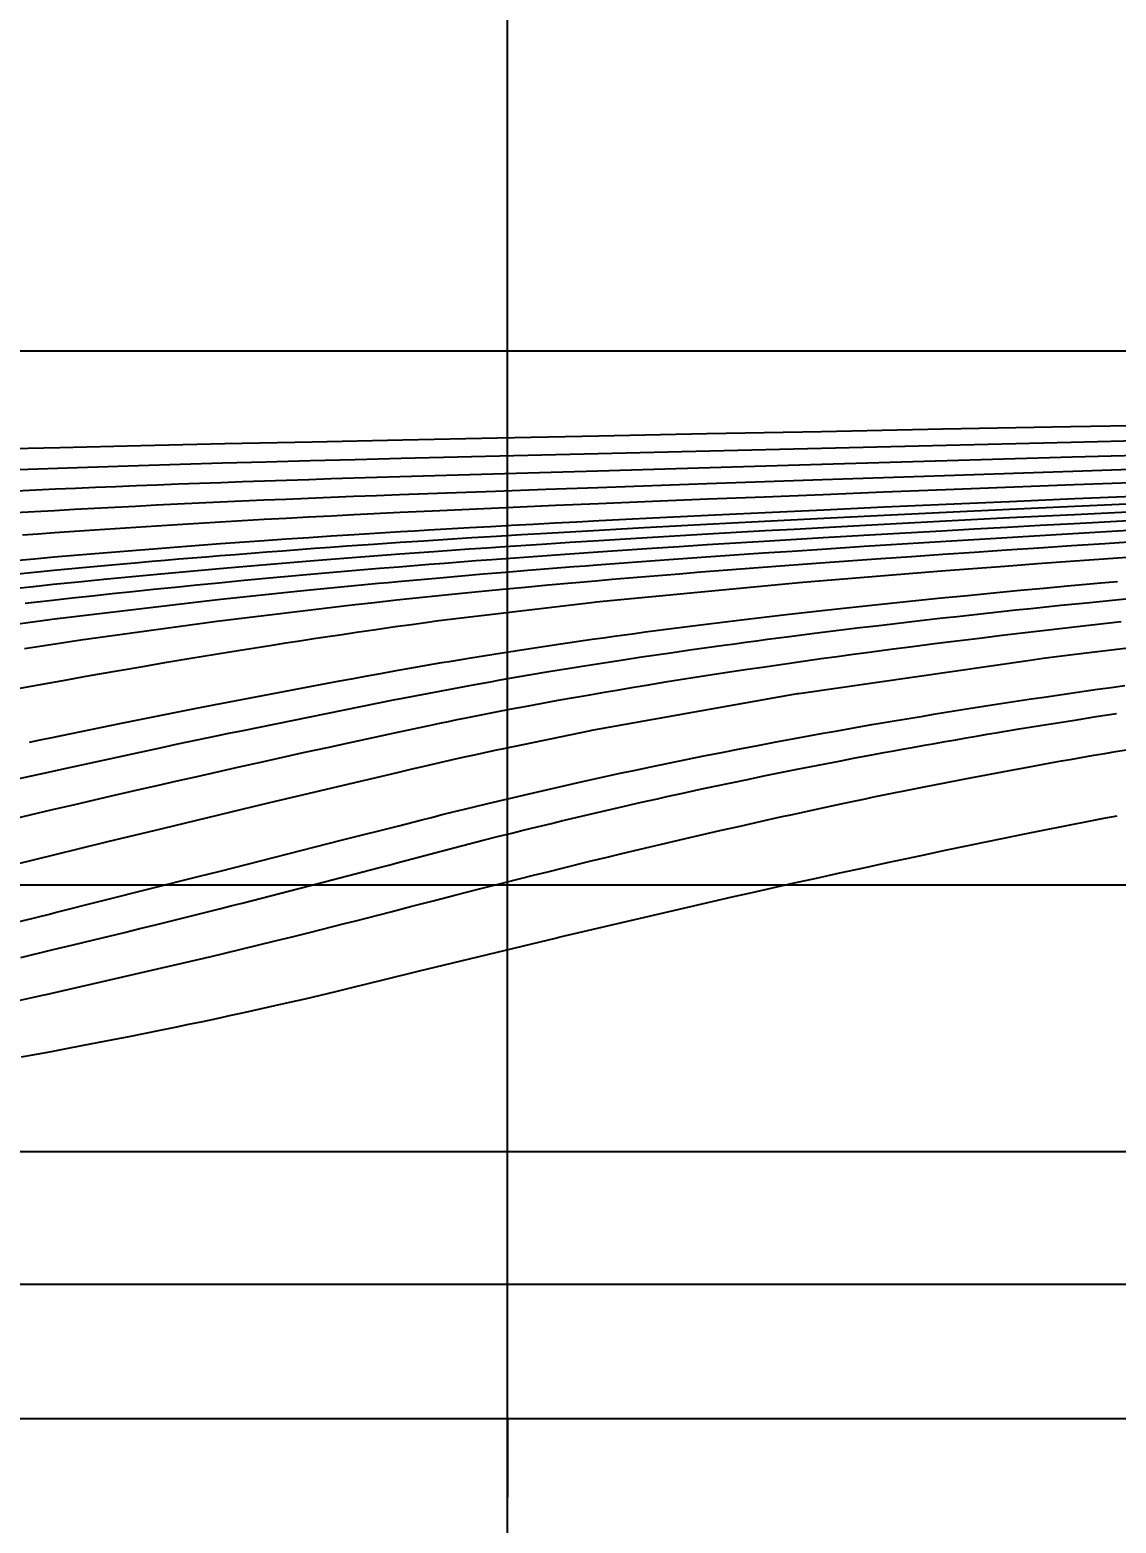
# Model space of a CAD drawing. Header units: millimetres. Extents: x -190954 to 154095, y 101 to 64253.
# Drawn here: x 50.67 to 62.55, y 124.01 to 140.33 of the extents above; entities that cross this region are included whole.
import ezdxf

# ---------------------------------------------------------------- set-up
doc = ezdxf.new("R2010")
doc.units = ezdxf.units.MM
for name, color, linetype in [('GRID', 179, 'Continuous'), ('WL025', 179, 'Continuous'), ('WL05', 179, 'Continuous'), ('WL075', 179, 'Continuous'), ('WL1', 179, 'Continuous'), ('WL10', 179, 'Continuous'), ('WL12', 179, 'Continuous'), ('WL14', 179, 'Continuous'), ('WL15', 179, 'Continuous'), ('WL16', 179, 'Continuous'), ('WL18', 179, 'Continuous'), ('WL2', 179, 'Continuous'), ('WL20', 179, 'Continuous'), ('WL25', 179, 'Continuous'), ('WL3', 179, 'Continuous'), ('WL4', 179, 'Continuous'), ('WL5', 179, 'Continuous'), ('WL6', 179, 'Continuous'), ('WL7', 179, 'Continuous'), ('WL8', 179, 'Continuous'), ('WL9', 179, 'Continuous')]:
    doc.layers.add(name, color=color, linetype=linetype)
doc.styles.add('SLDTEXTSTYLE0', font='TXT', dxfattribs={"width": 0.75})
doc.dimstyles.new('SLDDIMSTYLE0', dxfattribs={"dimtxt": 3.175, "dimasz": 3.302, "dimexe": 0, "dimexo": 0.0625, "dimgap": 0.79375, "dimtad": 0, "dimtih": 1, "dimtoh": 1, "dimlfac": 1500, "dimrnd": 1e-09, "dimzin": 4, "dimdsep": 46, "dimtxsty": 'SLDTEXTSTYLE0', "dimsah": 1, "dimcen": 0.09, "dimadec": 0, "dimazin": 1, "dimtfac": 1, "dimtofl": 0, "dimtmove": 0, "dimatfit": 3, "dimfxl": 0, "dimfrac": 2, "dimtolj": 1, "dimtzin": 12, "dimarcsym": 0})

# ---------------------------------------------------------------- blocks, each defined once
blk = doc.blocks.new('_D')
at = {"layer": 'WL20'}
for p, q in [((25.597, 126.417), (25.597, 168.839)), ((227.596, 126.417), (227.596, 168.839)), ((25.597, 165.664), (126.8, 165.664)), ((227.596, 165.664), (146.741, 165.664))]:
    blk.add_line(p, q, dxfattribs=at)
for points in [[(25.597, 165.664), (28.899, 165.156), (28.899, 166.172)], [(227.596, 165.664), (224.294, 166.172), (224.294, 165.156)]]:
    blk.add_solid(points, dxfattribs=at)
at = {"layer": 'WL20', "insert": (126.8, 167.237), "char_height": 3.175, "attachment_point": 1, "style": 'SLDTEXTSTYLE0'}
blk.add_mtext('302998.00', dxfattribs=at)

msp = doc.modelspace()

# ---------------------------------------------------------------- linework, layer by layer
at = {"layer": 'GRID', "color": 135}
for p, q in [((55.8972693, 125.1466667), (55.8972693, 154.8319333)), ((55.8972693, 111.8133333), (55.8972693, 138.48)), ((251.23, 136.8133333), (21.19727, 136.8133333)), ((251.23, 130.98), (21.19727, 130.98)), ((251.23, 128.0633333), (21.19727, 128.0633333)), ((251.23, 126.6133333), (21.19727, 126.6133333)), ((251.23, 125.1466667), (21.19727, 125.1466667))]:
    msp.add_line(p, q, dxfattribs=at)
at = {"layer": 'GRID', "color": 255}
msp.add_line((55.8972693, 125.1466667), (55.8972693, 124.290536), dxfattribs=at)
at = {"layer": 'WL025', "color": 11}
for p, q in [((62.416478, 131.7093507), (62.561234, 131.73734)), ((61.5360207, 131.5348967), (61.751364, 131.578224)), ((61.751364, 131.578224), (62.011132, 131.629924)), ((62.011132, 131.629924), (62.272096, 131.6812353)), ((62.272096, 131.6812353), (62.416478, 131.7093507)), ((60.6827453, 131.3592053), (60.89485, 131.403466)), ((60.89485, 131.403466), (61.1077653, 131.4475073)), ((61.1077653, 131.4475073), (61.3214893, 131.491322)), ((61.3214893, 131.491322), (61.5360207, 131.5348967)), ((59.790644, 131.1690127), (60.0513813, 131.2252587)), ((60.0513813, 131.2252587), (60.261, 131.2700893)), ((60.261, 131.2700893), (60.4714593, 131.3147427)), ((60.4714593, 131.3147427), (60.6827453, 131.3592053)), ((59.2733453, 131.055886), (59.5312833, 131.1125447)), ((59.5312833, 131.1125447), (59.790644, 131.1690127)), ((58.3511027, 130.849446), (58.571768, 130.89937)), ((58.571768, 130.89937), (58.7937127, 130.9492547)), ((58.7937127, 130.9492547), (59.0168867, 130.9990773)), ((59.0168867, 130.9990773), (59.2733453, 131.055886)), ((56.4569987, 130.4087893), (58.1317747, 130.79951)), ((58.1317747, 130.79951), (58.3511027, 130.849446)), ((56.4338773, 130.4032887), (56.4569987, 130.4087893)), ((54.9202, 130.0378), (56.4338773, 130.4032887)), ((54.191716, 129.8588713), (54.54983, 129.9468793)), ((54.54983, 129.9468793), (54.9202, 130.0378)), ((53.681706, 129.7374127), (53.8496427, 129.7768367)), ((53.8496427, 129.7768367), (54.0196387, 129.8173127)), ((54.0196387, 129.8173127), (54.191716, 129.8588713)), ((52.874026, 129.555576), (53.031562, 129.59004)), ((53.031562, 129.59004), (53.1910207, 129.6254193)), ((53.1910207, 129.6254193), (53.3524267, 129.6617347)), ((53.3524267, 129.6617347), (53.5158087, 129.6990147)), ((53.5158087, 129.6990147), (53.681706, 129.7374127)), ((52.0982293, 129.3925367), (52.2623467, 129.4261273)), ((52.2623467, 129.4261273), (52.412562, 129.4572833)), ((52.412562, 129.4572833), (52.5645567, 129.489222)), ((52.5645567, 129.489222), (52.718364, 129.5219727)), ((52.718364, 129.5219727), (52.874026, 129.555576)), ((51.411998, 129.2568173), (51.584364, 129.2902313)), ((51.584364, 129.2902313), (51.75907, 129.324546)), ((51.75907, 129.324546), (51.936188, 129.359818)), ((51.936188, 129.359818), (52.0982293, 129.3925367)), ((50.5828567, 129.10133), (50.7445507, 129.1310593)), ((50.7445507, 129.1310593), (50.9082473, 129.161422)), ((50.9082473, 129.161422), (51.074008, 129.1924673)), ((51.074008, 129.1924673), (51.2419073, 129.2242567)), ((51.2419073, 129.2242567), (51.411998, 129.2568173))]:
    msp.add_line(p, q, dxfattribs=at)
at = {"layer": 'WL05', "color": 11}
for p, q in [((62.0696133, 132.3563287), (62.1877847, 132.37703)), ((62.1877847, 132.37703), (62.3064513, 132.397634)), ((62.3064513, 132.397634), (62.4256233, 132.41814)), ((62.4256233, 132.41814), (62.5453067, 132.438552)), ((62.5453067, 132.438552), (62.6655147, 132.4588627)), ((61.0745353, 132.1744967), (61.2492487, 132.2074153)), ((61.2492487, 132.2074153), (61.4249673, 132.2400907)), ((61.4249673, 132.2400907), (61.6017187, 132.2725273)), ((61.6017187, 132.2725273), (61.8347247, 132.314628)), ((61.8347247, 132.314628), (61.9519293, 132.335528)), ((61.9519293, 132.335528), (62.0696133, 132.3563287)), ((60.342348, 132.0317733), (60.453272, 132.0538987)), ((60.453272, 132.0538987), (60.5645733, 132.075916)), ((60.5645733, 132.075916), (60.6762573, 132.0978273)), ((60.6762573, 132.0978273), (60.9008007, 132.1413327)), ((60.9008007, 132.1413327), (61.0745353, 132.1744967)), ((59.3599947, 131.8277587), (59.5759273, 131.873864)), ((59.5759273, 131.873864), (59.684378, 131.8967507)), ((59.684378, 131.8967507), (59.793166, 131.9195273)), ((59.793166, 131.9195273), (59.902296, 131.942194)), ((59.902296, 131.942194), (60.0117727, 131.9647547)), ((60.0117727, 131.9647547), (60.1216047, 131.9872007)), ((60.1216047, 131.9872007), (60.231794, 132.0095413)), ((60.231794, 132.0095413), (60.342348, 132.0317733)), ((58.6592153, 131.6740567), (58.880678, 131.7232707)), ((58.880678, 131.7232707), (59.0126573, 131.75232)), ((59.0126573, 131.75232), (59.1448887, 131.7812147)), ((59.1448887, 131.7812147), (59.3599947, 131.8277587)), ((57.9994107, 131.5240987), (58.2185507, 131.5744453)), ((58.2185507, 131.5744453), (58.4384973, 131.62444)), ((58.4384973, 131.62444), (58.6592153, 131.6740567)), ((57.3472687, 131.3712233), (57.5637187, 131.4224573)), ((57.5637187, 131.4224573), (57.7811173, 131.4734253)), ((57.7811173, 131.4734253), (57.9994107, 131.5240987)), ((56.4940187, 131.1647107), (56.8120047, 131.242502)), ((56.8120047, 131.242502), (56.9716007, 131.281178)), ((56.9716007, 131.281178), (57.1318267, 131.3197553)), ((57.1318267, 131.3197553), (57.3472687, 131.3712233)), ((56.0226627, 131.047654), (56.17898, 131.086702)), ((56.17898, 131.086702), (56.336112, 131.125726)), ((56.336112, 131.125726), (56.4940187, 131.1647107)), ((55.3204427, 130.8695087), (55.559026, 130.930532)), ((55.559026, 130.930532), (55.8672013, 131.0085987)), ((55.8672013, 131.0085987), (56.0226627, 131.047654)), ((54.6209073, 130.688004), (54.851348, 130.7480407)), ((54.851348, 130.7480407), (55.0844833, 130.808656)), ((55.0844833, 130.808656), (55.3204427, 130.8695087)), ((54.1130027, 130.5576653), (54.238922, 130.5897187)), ((54.238922, 130.5897187), (54.3655513, 130.6221253)), ((54.3655513, 130.6221253), (54.4928827, 130.6548867)), ((54.4928827, 130.6548867), (54.6209073, 130.688004)), ((53.356278, 130.3686613), (53.5428573, 130.414686)), ((53.5428573, 130.414686), (53.7311827, 130.4615253)), ((53.7311827, 130.4615253), (54.1130027, 130.5576653)), ((52.627578, 130.1924193), (53.356278, 130.3686613)), ((50.85236, 129.78457), (52.5759073, 130.180132)), ((52.5759073, 130.180132), (52.601726, 130.1862727)), ((52.601726, 130.1862727), (52.627578, 130.1924193)), ((49.2183987, 129.4285787), (50.83079, 129.779776)), ((50.83079, 129.779776), (50.85236, 129.78457))]:
    msp.add_line(p, q, dxfattribs=at)
at = {"layer": 'WL075', "color": 11}
for p, q in [((62.3341353, 132.8200227), (62.5564993, 132.8540793)), ((61.4899773, 132.6853173), (61.698362, 132.7193887)), ((61.698362, 132.7193887), (61.908486, 132.753194)), ((61.908486, 132.753194), (62.1203947, 132.7867373)), ((62.1203947, 132.7867373), (62.3341353, 132.8200227)), ((60.4563067, 132.507908), (60.5691833, 132.527984)), ((60.5691833, 132.527984), (60.682536, 132.5479647)), ((60.682536, 132.5479647), (60.7963713, 132.5678547)), ((60.7963713, 132.5678547), (60.910698, 132.5876547)), ((60.910698, 132.5876547), (61.0255233, 132.6073647)), ((61.0255233, 132.6073647), (61.1408567, 132.6269847)), ((61.1408567, 132.6269847), (61.256704, 132.646516)), ((61.256704, 132.646516), (61.4899773, 132.6853173)), ((59.5232913, 132.3350653), (59.678852, 132.3647573)), ((59.678852, 132.3647573), (59.8987913, 132.4061333)), ((59.8987913, 132.4061333), (60.0094033, 132.4266773)), ((60.0094033, 132.4266773), (60.120454, 132.4471267)), ((60.120454, 132.4471267), (60.2319493, 132.4674807)), ((60.2319493, 132.4674807), (60.343898, 132.4877413)), ((60.343898, 132.4877413), (60.4563067, 132.507908)), ((58.69962, 132.1718147), (58.8800213, 132.2084507)), ((58.8800213, 132.2084507), (59.061486, 132.2448013)), ((59.061486, 132.2448013), (59.2146273, 132.275088)), ((59.2146273, 132.275088), (59.3685567, 132.305176)), ((59.3685567, 132.305176), (59.5232913, 132.3350653)), ((57.9881093, 132.0223907), (58.164522, 132.0601793)), ((58.164522, 132.0601793), (58.341896, 132.0976807)), ((58.341896, 132.0976807), (58.5202533, 132.1348913)), ((58.5202533, 132.1348913), (58.69962, 132.1718147)), ((57.223814, 131.8529313), (57.3269067, 131.876338)), ((57.3269067, 131.876338), (57.430314, 131.8996433)), ((57.430314, 131.8996433), (57.534038, 131.9228467)), ((57.534038, 131.9228467), (57.638082, 131.9459473)), ((57.638082, 131.9459473), (57.8126353, 131.9843127)), ((57.8126353, 131.9843127), (57.9881093, 132.0223907)), ((56.59475, 131.7063427), (56.704466, 131.7323773)), ((56.704466, 131.7323773), (56.81454, 131.7583)), ((56.81454, 131.7583), (57.0185613, 131.8058147)), ((57.0185613, 131.8058147), (57.223814, 131.8529313)), ((55.78722, 131.508542), (55.9439847, 131.5477993)), ((55.9439847, 131.5477993), (56.051542, 131.5744927)), ((56.051542, 131.5744927), (56.1594633, 131.6010807)), ((56.1594633, 131.6010807), (56.2677467, 131.6275613)), ((56.2677467, 131.6275613), (56.3763893, 131.6539333)), ((56.3763893, 131.6539333), (56.4853907, 131.680194)), ((56.4853907, 131.680194), (56.59475, 131.7063427)), ((54.7131347, 131.228532), (55.3217933, 131.38951)), ((55.3217933, 131.38951), (55.4761067, 131.4293893)), ((55.4761067, 131.4293893), (55.6312553, 131.4690693)), ((55.6312553, 131.4690693), (55.78722, 131.508542)), ((54.597278, 131.1977607), (54.7131347, 131.228532)), ((53.728524, 130.970188), (54.4817747, 131.167182)), ((54.4817747, 131.167182), (54.597278, 131.1977607)), ((52.9941173, 130.782182), (53.728524, 130.970188)), ((52.74565, 130.7194773), (52.8695667, 130.7506933)), ((52.8695667, 130.7506933), (52.9941173, 130.782182)), ((52.0474647, 130.5456507), (52.74565, 130.7194773)), ((51.371536, 130.3805387), (51.7066673, 130.4620273)), ((51.7066673, 130.4620273), (51.8763627, 130.503568)), ((51.8763627, 130.503568), (52.0474647, 130.5456507)), ((50.5740007, 130.1893427), (50.9269067, 130.273498)), ((50.9269067, 130.273498), (51.147902, 130.3265533)), ((51.147902, 130.3265533), (51.371536, 130.3805387))]:
    msp.add_line(p, q, dxfattribs=at)
at = {"layer": 'WL1', "color": 11}
for p, q in [((61.6209173, 133.0130767), (61.7645993, 133.034532)), ((61.7645993, 133.034532), (61.9091693, 133.05588)), ((61.9091693, 133.05588), (62.0546407, 133.0771213)), ((62.0546407, 133.0771213), (62.201026, 133.0982587)), ((62.201026, 133.0982587), (62.348338, 133.1192933)), ((62.348338, 133.1192933), (62.4965893, 133.1402267)), ((62.4965893, 133.1402267), (62.6457933, 133.16106)), ((60.5522047, 132.8456313), (60.780336, 132.8825807)), ((60.780336, 132.8825807), (61.0106573, 132.9192067)), ((61.0106573, 132.9192067), (61.2432287, 132.9555147)), ((61.2432287, 132.9555147), (61.4781107, 132.9915133)), ((61.4781107, 132.9915133), (61.6209173, 133.0130767)), ((59.502684, 132.6665693), (59.660376, 132.6944593)), ((59.660376, 132.6944593), (59.8803487, 132.7327707)), ((59.8803487, 132.7327707), (59.9910627, 132.7517947)), ((59.9910627, 132.7517947), (60.1022713, 132.770732)), ((60.1022713, 132.770732), (60.213982, 132.7895833)), ((60.213982, 132.7895833), (60.3262027, 132.80835)), ((60.3262027, 132.80835), (60.4389413, 132.827032)), ((60.4389413, 132.827032), (60.5522047, 132.8456313)), ((58.633952, 132.5063147), (58.8338813, 132.544208)), ((58.8338813, 132.544208), (59.0353027, 132.5817647)), ((59.0353027, 132.5817647), (59.1901693, 132.610224)), ((59.1901693, 132.610224), (59.345956, 132.6384913)), ((59.345956, 132.6384913), (59.502684, 132.6665693)), ((57.848226, 132.351304), (58.0426487, 132.3905793)), ((58.0426487, 132.3905793), (58.2383807, 132.4295047)), ((58.2383807, 132.4295047), (58.4354673, 132.4680813)), ((58.4354673, 132.4680813), (58.633952, 132.5063147)), ((56.962828, 132.1645787), (57.1287227, 132.20056)), ((57.1287227, 132.20056), (57.295488, 132.2362647)), ((57.295488, 132.2362647), (57.4631467, 132.271692)), ((57.4631467, 132.271692), (57.6550727, 132.3116753)), ((57.6550727, 132.3116753), (57.848226, 132.351304)), ((56.3691193, 132.03198), (56.511396, 132.064304)), ((56.511396, 132.064304), (56.6542793, 132.096418)), ((56.6542793, 132.096418), (56.79778, 132.12832)), ((56.79778, 132.12832), (56.962828, 132.1645787)), ((55.6664973, 131.8672227), (55.80588, 131.9005873)), ((55.80588, 131.9005873), (55.9458273, 131.9337473)), ((55.9458273, 131.9337473), (56.086344, 131.9667)), ((56.086344, 131.9667), (56.2274387, 131.9994447)), ((56.2274387, 131.9994447), (56.3691193, 132.03198)), ((54.9437387, 131.6887553), (55.0631347, 131.7188713)), ((55.0631347, 131.7188713), (55.1829573, 131.748842)), ((55.1829573, 131.748842), (55.3032047, 131.778664)), ((55.3032047, 131.778664), (55.4238773, 131.8083367)), ((55.4238773, 131.8083367), (55.544974, 131.8378567)), ((55.544974, 131.8378567), (55.6664973, 131.8672227)), ((54.0910107, 131.4719687), (54.7063247, 131.6284213)), ((54.7063247, 131.6284213), (54.9437387, 131.6887553)), ((52.754218, 131.1326127), (54.0910107, 131.4719687)), ((50.9496087, 130.677892), (52.5136247, 131.0716953)), ((52.5136247, 131.0716953), (52.754218, 131.1326127)), ((49.2892253, 130.2693553), (50.8869927, 130.662282)), ((50.8869927, 130.662282), (50.9496087, 130.677892))]:
    msp.add_line(p, q, dxfattribs=at)
at = {"layer": 'WL10', "color": 11}
for p, q in [((60.0143407, 135.111486), (60.6911707, 135.1418853)), ((60.6911707, 135.1418853), (61.3858487, 135.1726167)), ((61.3858487, 135.1726167), (62.0983773, 135.2037307)), ((62.0983773, 135.2037307), (62.8287593, 135.2352733)), ((56.8977553, 134.9624867), (57.1893587, 134.9772947)), ((57.1893587, 134.9772947), (57.485416, 134.9921)), ((57.485416, 134.9921), (57.7859293, 135.0069107)), ((57.7859293, 135.0069107), (58.0908987, 135.021738)), ((58.0908987, 135.021738), (58.4003253, 135.0365873)), ((58.4003253, 135.0365873), (58.71421, 135.0514707)), ((58.71421, 135.0514707), (59.3553553, 135.0813667)), ((59.3553553, 135.0813667), (60.0143407, 135.111486)), ((54.2186153, 134.8112547), (54.7246027, 134.8425647)), ((54.7246027, 134.8425647), (54.8788593, 134.8517953)), ((54.8788593, 134.8517953), (55.034202, 134.86095)), ((55.034202, 134.86095), (55.4808313, 134.8865847)), ((55.4808313, 134.8865847), (55.7089593, 134.8993207)), ((55.7089593, 134.8993207), (55.9402967, 134.912014)), ((55.9402967, 134.912014), (56.174844, 134.9246687)), ((56.174844, 134.9246687), (56.4126027, 134.9372953)), ((56.4126027, 134.9372953), (56.6535727, 134.9498993)), ((56.6535727, 134.9498993), (56.8977553, 134.9624867)), ((51.7468413, 134.633668), (52.0233227, 134.655714)), ((52.0233227, 134.655714), (52.204472, 134.669844)), ((52.204472, 134.669844), (52.3870693, 134.6838393)), ((52.3870693, 134.6838393), (52.5711127, 134.6976973)), ((52.5711127, 134.6976973), (52.7566027, 134.7114167)), ((52.7566027, 134.7114167), (53.234608, 134.74565)), ((53.234608, 134.74565), (53.477112, 134.7624153)), ((53.477112, 134.7624153), (53.721948, 134.77894)), ((53.721948, 134.77894), (53.969116, 134.7952213)), ((53.969116, 134.7952213), (54.2186153, 134.8112547)), ((50.5068347, 134.5272647), (50.7212767, 134.5465827)), ((50.7212767, 134.5465827), (50.9380627, 134.565712)), ((50.9380627, 134.565712), (51.20421, 134.5886587)), ((51.20421, 134.5886587), (51.4738033, 134.6113133)), ((51.4738033, 134.6113133), (51.7468413, 134.633668))]:
    msp.add_line(p, q, dxfattribs=at)
at = {"layer": 'WL12', "color": 11}
for p, q in [((60.0069713, 135.2755247), (60.6835367, 135.301816)), ((60.6835367, 135.301816), (62.0903507, 135.3558607)), ((62.0903507, 135.3558607), (63.5687547, 135.4120407)), ((56.4196633, 135.1299767), (56.8924313, 135.150036)), ((56.8924313, 135.150036), (57.479582, 135.174472)), ((57.479582, 135.174472), (58.0846067, 135.1991947)), ((58.0846067, 135.1991947), (58.70751, 135.22425)), ((58.70751, 135.22425), (59.3482967, 135.2496813)), ((59.3482967, 135.2496813), (60.0069713, 135.2755247)), ((52.9942107, 134.96354), (53.234032, 134.9771247)), ((53.234032, 134.9771247), (53.4761827, 134.9904907)), ((53.4761827, 134.9904907), (53.7206613, 135.003634)), ((53.7206613, 135.003634), (53.967468, 135.0165533)), ((53.967468, 135.0165533), (54.2166033, 135.0292453)), ((54.2166033, 135.0292453), (54.721858, 135.0539387)), ((54.721858, 135.0539387), (54.8975827, 135.0622067)), ((54.8975827, 135.0622067), (55.0748527, 135.0704127)), ((55.0748527, 135.0704127), (55.9591473, 135.1100453)), ((55.9591473, 135.1100453), (56.4196633, 135.1299767)), ((50.591638, 134.8065993), (50.7653713, 134.8193207)), ((50.7653713, 134.8193207), (50.940628, 134.831922)), ((50.940628, 134.831922), (51.3806707, 134.8625647)), ((51.3806707, 134.8625647), (51.604188, 134.8775973)), ((51.604188, 134.8775973), (51.8300347, 134.8924333)), ((51.8300347, 134.8924333), (52.0582113, 134.9070687)), ((52.0582113, 134.9070687), (52.2887173, 134.9215007)), ((52.2887173, 134.9215007), (52.5215527, 134.9357253)), ((52.5215527, 134.9357253), (52.7567173, 134.9497393)), ((52.7567173, 134.9497393), (52.9942107, 134.96354))]:
    msp.add_line(p, q, dxfattribs=at)
at = {"layer": 'WL14', "color": 11}
for p, q in [((60.6727007, 135.4554033), (62.0788053, 135.5027227)), ((62.0788053, 135.5027227), (63.6504887, 135.55542)), ((55.764776, 135.2862953), (56.315622, 135.305834)), ((56.315622, 135.305834), (56.8843553, 135.325794)), ((56.8843553, 135.325794), (58.0755087, 135.367054)), ((58.0755087, 135.367054), (59.338278, 135.4102167)), ((59.338278, 135.4102167), (60.6727007, 135.4554033)), ((52.05632, 135.133464), (52.286446, 135.144744)), ((52.286446, 135.144744), (52.5189093, 135.155862)), ((52.5189093, 135.155862), (52.75371, 135.1668147)), ((52.75371, 135.1668147), (52.990846, 135.1776013)), ((52.990846, 135.1776013), (53.230318, 135.18822)), ((53.230318, 135.18822), (53.4721247, 135.198668)), ((53.4721247, 135.198668), (53.7162653, 135.2089453)), ((53.7162653, 135.2089453), (53.9627393, 135.21905)), ((53.9627393, 135.21905), (54.2115453, 135.22898)), ((54.2115453, 135.22898), (54.4626833, 135.2387347)), ((54.4626833, 135.2387347), (54.716152, 135.2483127)), ((54.716152, 135.2483127), (55.23181, 135.2671533)), ((55.23181, 135.2671533), (55.764776, 135.2862953)), ((50.5109367, 135.050144), (50.724684, 135.0624967)), ((50.724684, 135.0624967), (50.9407727, 135.074704)), ((50.9407727, 135.074704), (51.1592027, 135.0867627)), ((51.1592027, 135.0867627), (51.3799727, 135.0986707)), ((51.3799727, 135.0986707), (51.6030827, 135.1104253)), ((51.6030827, 135.1104253), (51.828532, 135.122024)), ((51.828532, 135.122024), (52.05632, 135.133464))]:
    msp.add_line(p, q, dxfattribs=at)
at = {"layer": 'WL15', "color": 11}
for p, q in [((62.0453393, 133.4946593), (62.1926913, 133.5131107)), ((62.1926913, 133.5131107), (62.4666447, 133.5468987)), ((62.4666447, 133.5468987), (62.7439293, 133.58044)), ((59.081504, 133.0743287), (61.6090387, 133.4388387)), ((61.6090387, 133.4388387), (61.7535207, 133.4575247)), ((61.7535207, 133.4575247), (61.8989513, 133.4761313)), ((61.8989513, 133.4761313), (62.0453393, 133.4946593)), ((56.8171553, 132.6715613), (59.0667107, 133.0719567)), ((59.0667107, 133.0719567), (59.081504, 133.0743287)), ((55.872204, 132.4771607), (56.788312, 132.665872)), ((56.788312, 132.665872), (56.80273, 132.6687173)), ((56.80273, 132.6687173), (56.8171553, 132.6715613)), ((55.3137747, 132.354284), (55.4246853, 132.3791713)), ((55.4246853, 132.3791713), (55.535972, 132.4039013)), ((55.535972, 132.4039013), (55.647646, 132.4284753)), ((55.647646, 132.4284753), (55.7597193, 132.4528947)), ((55.7597193, 132.4528947), (55.872204, 132.4771607)), ((53.9774113, 132.0420053), (54.6927833, 132.2107447)), ((54.6927833, 132.2107447), (54.837636, 132.244708)), ((54.837636, 132.244708), (54.9831967, 132.278674)), ((54.9831967, 132.278674), (55.2032307, 132.3292393)), ((55.2032307, 132.3292393), (55.3137747, 132.354284)), ((53.2809853, 131.8763467), (53.9774113, 132.0420053)), ((53.0088773, 131.8113033), (53.2809853, 131.8763467)), ((52.125032, 131.5989933), (52.7397713, 131.746822)), ((52.7397713, 131.746822), (53.0088773, 131.8113033)), ((51.526536, 131.454446), (52.125032, 131.5989933)), ((51.2285207, 131.382264), (51.526536, 131.454446)), ((50.3229607, 131.1621593), (50.9346973, 131.310972)), ((50.9346973, 131.310972), (51.2285207, 131.382264))]:
    msp.add_line(p, q, dxfattribs=at)
at = {"layer": 'WL16', "color": 11}
for p, q in [((59.3319333, 135.5792013), (62.068876, 135.6582627)), ((62.068876, 135.6582627), (65.093442, 135.7456613)), ((54.719688, 135.4450027), (56.8824667, 135.508222)), ((56.8824667, 135.508222), (59.3319333, 135.5792013)), ((50.7368747, 135.29892), (50.9526473, 135.308402)), ((50.9526473, 135.308402), (51.170736, 135.31778)), ((51.170736, 135.31778), (51.3911413, 135.3270533)), ((51.3911413, 135.3270533), (51.613862, 135.3362193)), ((51.613862, 135.3362193), (51.838898, 135.3452773)), ((51.838898, 135.3452773), (52.0662487, 135.3542247)), ((52.0662487, 135.3542247), (52.2959133, 135.3630607)), ((52.2959133, 135.3630607), (52.527892, 135.3717833)), ((52.527892, 135.3717833), (52.7621833, 135.380392)), ((52.7621833, 135.380392), (52.9987873, 135.388884)), ((52.9987873, 135.388884), (53.2377027, 135.39726)), ((53.2377027, 135.39726), (53.4789287, 135.405518)), ((53.4789287, 135.405518), (53.7224647, 135.413656)), ((53.7224647, 135.413656), (53.96831, 135.4216747)), ((53.96831, 135.4216747), (54.2164627, 135.4295727)), ((54.2164627, 135.4295727), (54.4669227, 135.4373487)), ((54.4669227, 135.4373487), (54.719688, 135.4450027)), ((50.523418, 135.2893373), (50.7368747, 135.29892))]:
    msp.add_line(p, q, dxfattribs=at)
at = {"layer": 'WL18', "color": 11}
for p, q in [((59.3288133, 135.7556147), (62.060378, 135.8213887)), ((62.060378, 135.8213887), (65.0806807, 135.8939773)), ((53.7376587, 135.6191873), (54.2298807, 135.6319773)), ((54.2298807, 135.6319773), (54.731128, 135.6445187)), ((54.731128, 135.6445187), (56.885946, 135.6966667)), ((56.885946, 135.6966667), (59.3288133, 135.7556147)), ((50.5450647, 135.5231127), (50.9740387, 135.5374927)), ((50.9740387, 135.5374927), (51.4120493, 135.5516667)), ((51.4120493, 135.5516667), (51.8590973, 135.5656273)), ((51.8590973, 135.5656273), (52.315184, 135.5793667)), ((52.315184, 135.5793667), (52.7803073, 135.5928767)), ((52.7803073, 135.5928767), (53.2544667, 135.606152)), ((53.2544667, 135.606152), (53.7376587, 135.6191873))]:
    msp.add_line(p, q, dxfattribs=at)
at = {"layer": 'WL2', "color": 11}
for p, q in [((62.2850533, 133.822682), (62.4454493, 133.8405287)), ((62.4454493, 133.8405287), (62.606844, 133.8583)), ((60.809732, 133.649018), (61.055812, 133.6792593)), ((61.055812, 133.6792593), (61.304522, 133.7092807)), ((61.304522, 133.7092807), (61.5558673, 133.7390847)), ((61.5558673, 133.7390847), (61.8098527, 133.7686747)), ((61.8098527, 133.7686747), (61.9672547, 133.7867553)), ((61.9672547, 133.7867553), (62.1256547, 133.8047573)), ((62.1256547, 133.8047573), (62.2850533, 133.822682)), ((59.6746353, 133.5020033), (59.8515073, 133.525774)), ((59.8515073, 133.525774), (60.0871747, 133.556934)), ((60.0871747, 133.556934), (60.3254247, 133.5878587)), ((60.3254247, 133.5878587), (60.5662727, 133.618552)), ((60.5662727, 133.618552), (60.809732, 133.649018)), ((58.4926427, 133.3339527), (58.7103033, 133.3661713)), ((58.7103033, 133.3661713), (58.930334, 133.3981353)), ((58.930334, 133.3981353), (59.1527653, 133.4298487)), ((59.1527653, 133.4298487), (59.3252747, 133.4540427)), ((59.3252747, 133.4540427), (59.4992273, 133.4780933)), ((59.4992273, 133.4780933), (59.6746353, 133.5020033)), ((57.438634, 133.168828), (57.6449973, 133.2024113)), ((57.6449973, 133.2024113), (57.8535367, 133.2357087)), ((57.8535367, 133.2357087), (58.0642967, 133.2687267)), ((58.0642967, 133.2687267), (58.2773193, 133.3014727)), ((58.2773193, 133.3014727), (58.4926427, 133.3339527)), ((56.4494367, 132.9984687), (56.621908, 133.0293453)), ((56.621908, 133.0293453), (56.7958513, 133.059968)), ((56.7958513, 133.059968), (56.9546173, 133.0874753)), ((56.9546173, 133.0874753), (57.114652, 133.1147853)), ((57.114652, 133.1147853), (57.275982, 133.1419013)), ((57.275982, 133.1419013), (57.438634, 133.168828)), ((55.6075753, 132.8397013), (55.7733813, 132.8721013)), ((55.7733813, 132.8721013), (55.9404173, 132.9041687)), ((55.9404173, 132.9041687), (56.108738, 132.9359093)), ((56.108738, 132.9359093), (56.2783947, 132.9673313)), ((56.2783947, 132.9673313), (56.4494367, 132.9984687)), ((54.868338, 132.6881253), (55.0584527, 132.7282353)), ((55.0584527, 132.7282353), (55.1540267, 132.7481027)), ((55.1540267, 132.7481027), (55.24996, 132.7678453)), ((55.24996, 132.7678453), (55.3462627, 132.787464)), ((55.3462627, 132.787464), (55.4429467, 132.8069607)), ((55.4429467, 132.8069607), (55.6075753, 132.8397013)), ((53.926974, 132.4845367), (54.175492, 132.5388193)), ((54.175492, 132.5388193), (54.426344, 132.5932333)), ((54.426344, 132.5932333), (54.67953, 132.647746)), ((54.67953, 132.647746), (54.868338, 132.6881253)), ((53.1989773, 132.3235467), (53.4387347, 132.376876)), ((53.4387347, 132.376876), (53.6807893, 132.4304127)), ((53.6807893, 132.4304127), (53.926974, 132.4845367)), ((52.50409, 132.1674207), (52.726354, 132.2176)), ((52.726354, 132.2176), (52.9615173, 132.270448)), ((52.9615173, 132.270448), (53.1989773, 132.3235467)), ((51.84984, 132.0185027), (52.065834, 132.0678593)), ((52.065834, 132.0678593), (52.2839167, 132.1175027)), ((52.2839167, 132.1175027), (52.50409, 132.1674207)), ((51.149572, 131.8572767), (51.3804507, 131.9106307)), ((51.3804507, 131.9106307), (51.6138733, 131.9643773)), ((51.6138733, 131.9643773), (51.84984, 132.0185027)), ((50.432032, 131.690298), (50.6751227, 131.7470593)), ((50.6751227, 131.7470593), (50.921236, 131.8043287)), ((50.921236, 131.8043287), (51.149572, 131.8572767))]:
    msp.add_line(p, q, dxfattribs=at)
at = {"layer": 'WL20', "color": 11}
for p, q in [((59.328482, 135.9384533), (60.6545433, 135.9642447)), ((60.6545433, 135.9642447), (62.0531287, 135.9911327)), ((62.0531287, 135.9911327), (63.5242387, 136.0191133)), ((51.886404, 135.78388), (52.80565, 135.8045453)), ((52.80565, 135.8045453), (53.7598107, 135.8253527)), ((53.7598107, 135.8253527), (54.7488827, 135.846292)), ((54.7488827, 135.846292), (55.7854567, 135.8676867)), ((55.7854567, 135.8676867), (56.893938, 135.8901713)), ((56.893938, 135.8901713), (58.0749467, 135.9137607)), ((58.0749467, 135.9137607), (59.328482, 135.9384533)), ((50.15264, 135.7430273), (51.0020693, 135.7633693)), ((51.0020693, 135.7633693), (51.886404, 135.78388))]:
    msp.add_line(p, q, dxfattribs=at)
at = {"layer": 'WL25', "color": 11}
for p, q in [((61.4544653, 133.98572), (61.617486, 134.0028993)), ((61.617486, 134.0028993), (61.7815187, 134.019988)), ((61.7815187, 134.019988), (61.9465613, 134.0369873)), ((61.9465613, 134.0369873), (62.2275907, 134.065496)), ((62.2275907, 134.065496), (62.5114807, 134.0937593)), ((62.5114807, 134.0937593), (62.7982193, 134.1217827)), ((59.9280613, 133.8143373), (60.107588, 133.8355633)), ((60.107588, 133.8355633), (60.288526, 133.85665)), ((60.288526, 133.85665), (60.4708733, 133.8775987)), ((60.4708733, 133.8775987), (60.6546293, 133.89841)), ((60.6546293, 133.89841), (60.8125547, 133.916064)), ((60.8125547, 133.916064), (60.9715027, 133.9336207)), ((60.9715027, 133.9336207), (61.131472, 133.9510813)), ((61.131472, 133.9510813), (61.29246, 133.9684473)), ((61.29246, 133.9684473), (61.4544653, 133.98572)), ((58.7376833, 133.6652547), (58.9794573, 133.6967807)), ((58.9794573, 133.6967807), (59.224062, 133.728004)), ((59.224062, 133.728004), (59.3979473, 133.7498047)), ((59.3979473, 133.7498047), (59.5732413, 133.7714593)), ((59.5732413, 133.7714593), (59.7499453, 133.79297)), ((59.7499453, 133.79297), (59.9280613, 133.8143373)), ((57.5212973, 133.49567), (57.7039567, 133.5223873)), ((57.7039567, 133.5223873), (57.88838, 133.5488933)), ((57.88838, 133.5488933), (58.074582, 133.5751907)), ((58.074582, 133.5751907), (58.2625753, 133.6012813)), ((58.2625753, 133.6012813), (58.380302, 133.6173913)), ((58.380302, 133.6173913), (58.4987273, 133.6334233)), ((58.4987273, 133.6334233), (58.617854, 133.6493773)), ((58.617854, 133.6493773), (58.7376833, 133.6652547)), ((56.4614467, 133.3307633), (56.57622, 133.349496)), ((56.57622, 133.349496), (56.6917173, 133.3681)), ((56.6917173, 133.3681), (56.807948, 133.3866293)), ((56.807948, 133.3866293), (57.1612033, 133.44159)), ((57.1612033, 133.44159), (57.3403853, 133.4687387)), ((57.3403853, 133.4687387), (57.5212973, 133.49567)), ((55.5011593, 133.1650013), (55.6048347, 133.1837173)), ((55.6048347, 133.1837173), (55.7090933, 133.2023453)), ((55.7090933, 133.2023453), (55.813944, 133.220854)), ((55.813944, 133.220854), (55.919396, 133.2392787)), ((55.919396, 133.2392787), (56.0254587, 133.257584)), ((56.0254587, 133.257584), (56.13214, 133.2758107)), ((56.13214, 133.2758107), (56.3473907, 133.3119513)), ((56.3473907, 133.3119513), (56.4614467, 133.3307633)), ((54.6913447, 133.0114147), (55.5011593, 133.1650013)), ((52.9858893, 132.6668373), (54.667626, 133.006766)), ((54.667626, 133.006766), (54.6913447, 133.0114147)), ((52.291676, 132.5211673), (52.7135833, 132.610054)), ((52.7135833, 132.610054), (52.8493487, 132.6384233)), ((52.8493487, 132.6384233), (52.9858893, 132.6668373)), ((51.0717353, 132.2581173), (51.877418, 132.4328387)), ((51.877418, 132.4328387), (52.0835913, 132.476928)), ((52.0835913, 132.476928), (52.291676, 132.5211673)), ((50.0618327, 132.0341287), (50.90872, 132.2223207)), ((50.90872, 132.2223207), (50.9900647, 132.2402013)), ((50.9900647, 132.2402013), (51.0717353, 132.2581173))]:
    msp.add_line(p, q, dxfattribs=at)
at = {"layer": 'WL3', "color": 11}
for p, q in [((60.9247207, 134.1457767), (61.2112027, 134.1734087)), ((61.2112027, 134.1734087), (61.5007273, 134.20076)), ((61.5007273, 134.20076), (61.7588173, 134.2246793)), ((61.7588173, 134.2246793), (62.0192593, 134.2483973)), ((62.0192593, 134.2483973), (62.383274, 134.2808787)), ((62.383274, 134.2808787), (62.5669573, 134.296988)), ((59.27049, 133.9734987), (59.5384267, 134.0030307)), ((59.5384267, 134.0030307), (59.8094893, 134.032224)), ((59.8094893, 134.032224), (60.083664, 134.061086)), ((60.083664, 134.061086), (60.3609367, 134.089626)), ((60.3609367, 134.089626), (60.641294, 134.1178527)), ((60.641294, 134.1178527), (60.9247207, 134.1457767)), ((57.9804513, 133.8207733), (58.0982707, 133.83551)), ((58.0982707, 133.83551), (58.2167867, 133.850164)), ((58.2167867, 133.850164), (58.4559047, 133.8792247)), ((58.4559047, 133.8792247), (58.6978033, 133.9079607)), ((58.6978033, 133.9079607), (58.9424773, 133.9363773)), ((58.9424773, 133.9363773), (59.1058787, 133.9550053)), ((59.1058787, 133.9550053), (59.27049, 133.9734987)), ((56.8197513, 133.6657913), (56.940912, 133.6828607)), ((56.940912, 133.6828607), (57.0628927, 133.699824)), ((57.0628927, 133.699824), (57.2881267, 133.730578)), ((57.2881267, 133.730578), (57.40178, 133.7458247)), ((57.40178, 133.7458247), (57.516126, 133.7609853)), ((57.516126, 133.7609853), (57.6311647, 133.7760593)), ((57.6311647, 133.7760593), (57.7468987, 133.7910487)), ((57.7468987, 133.7910487), (57.8633273, 133.8059533)), ((57.8633273, 133.8059533), (57.9804513, 133.8207733)), ((55.6547127, 133.4894913), (55.8163333, 133.5153553)), ((55.8163333, 133.5153553), (55.9795313, 133.54099)), ((55.9795313, 133.54099), (56.1443247, 133.566396)), ((56.1443247, 133.566396), (56.31073, 133.5915773)), ((56.31073, 133.5915773), (56.4787607, 133.6165353)), ((56.4787607, 133.6165353), (56.8197513, 133.6657913)), ((54.6612547, 133.3194453), (54.8659867, 133.3559867)), ((54.8659867, 133.3559867), (54.969106, 133.3741553)), ((54.969106, 133.3741553), (55.0728773, 133.3922267)), ((55.0728773, 133.3922267), (55.17731, 133.4101733)), ((55.17731, 133.4101733), (55.2824107, 133.428026)), ((55.2824107, 133.428026), (55.388188, 133.4457547)), ((55.388188, 133.4457547), (55.4946487, 133.463394)), ((55.4946487, 133.463394), (55.6547127, 133.4894913)), ((53.7160273, 133.1461527), (54.0625293, 133.2105267)), ((54.0625293, 133.2105267), (54.2109473, 133.237806)), ((54.2109473, 133.237806), (54.3602067, 133.2650553)), ((54.3602067, 133.2650553), (54.5103087, 133.29227)), ((54.5103087, 133.29227), (54.6612547, 133.3194453)), ((52.704448, 132.952926), (53.374186, 133.0817187)), ((53.374186, 133.0817187), (53.5445247, 133.1139393)), ((53.5445247, 133.1139393), (53.7160273, 133.1461527)), ((51.673282, 132.748394), (52.4773627, 132.9085167)), ((52.4773627, 132.9085167), (52.5906287, 132.9307133)), ((52.5906287, 132.9307133), (52.704448, 132.952926)), ((50.8981007, 132.5899507), (51.673282, 132.748394)), ((50.6704947, 132.5427047), (50.7839713, 132.566304)), ((50.7839713, 132.566304), (50.8981007, 132.5899507))]:
    msp.add_line(p, q, dxfattribs=at)
at = {"layer": 'WL4', "color": 11}
for p, q in [((61.3347567, 134.4664567), (61.6891107, 134.493018)), ((61.6891107, 134.493018), (62.0479213, 134.519474)), ((62.0479213, 134.519474), (62.411188, 134.545842)), ((62.411188, 134.545842), (62.7789113, 134.57214)), ((59.3022267, 134.303732), (60.6394173, 134.4129373)), ((60.6394173, 134.4129373), (60.9848587, 134.4397693)), ((60.9848587, 134.4397693), (61.3347567, 134.4664567)), ((56.8648347, 134.0733393), (59.1260047, 134.2886053)), ((59.1260047, 134.2886053), (59.2139513, 134.2961787)), ((59.2139513, 134.2961787), (59.3022267, 134.303732)), ((55.390948, 133.901872), (56.841962, 134.07091)), ((56.841962, 134.07091), (56.8648347, 134.0733393)), ((54.8452407, 133.8286953), (55.02498, 133.85351)), ((55.02498, 133.85351), (55.1156607, 133.8657553)), ((55.1156607, 133.8657553), (55.206882, 133.8778953)), ((55.206882, 133.8778953), (55.2986447, 133.8899333)), ((55.2986447, 133.8899333), (55.390948, 133.901872)), ((53.6245353, 133.6491693), (53.777778, 133.6726367)), ((53.777778, 133.6726367), (53.9319633, 133.6959847)), ((53.9319633, 133.6959847), (54.087092, 133.7192053)), ((54.087092, 133.7192053), (54.243166, 133.7422907)), ((54.243166, 133.7422907), (54.454296, 133.773074)), ((54.454296, 133.773074), (54.66714, 133.8035807)), ((54.66714, 133.8035807), (54.8452407, 133.8286953)), ((52.7022413, 133.502578), (52.861056, 133.52846)), ((52.861056, 133.52846), (53.0209527, 133.5542527)), ((53.0209527, 133.5542527), (53.3208693, 133.6019067)), ((53.3208693, 133.6019067), (53.4722327, 133.62559)), ((53.4722327, 133.62559), (53.6245353, 133.6491693)), ((51.650268, 133.3247433), (51.908598, 133.3694193)), ((51.908598, 133.3694193), (52.1700327, 133.413974)), ((52.1700327, 133.413974), (52.301916, 133.4361953)), ((52.301916, 133.4361953), (52.434578, 133.4583727)), ((52.434578, 133.4583727), (52.7022413, 133.502578)), ((50.6861313, 133.152484), (50.891068, 133.189802)), ((50.891068, 133.189802), (51.078242, 133.2235727)), ((51.078242, 133.2235727), (51.2671647, 133.2573233)), ((51.2671647, 133.2573233), (51.45784, 133.2910513)), ((51.45784, 133.2910513), (51.650268, 133.3247433)), ((50.4833293, 133.115174), (50.6861313, 133.152484))]:
    msp.add_line(p, q, dxfattribs=at)
at = {"layer": 'WL5', "color": 11}
for p, q in [((61.3510787, 134.6425747), (61.7053613, 134.6660273)), ((61.7053613, 134.6660273), (62.0640927, 134.6894767)), ((62.0640927, 134.6894767), (62.4272733, 134.7129347)), ((62.4272733, 134.7129347), (62.7949027, 134.7364153)), ((59.0725573, 134.4828733), (59.3188353, 134.5010213)), ((59.3188353, 134.5010213), (59.9784453, 134.5484573)), ((59.9784453, 134.5484573), (60.314928, 134.57206)), ((60.314928, 134.57206), (60.6558613, 134.5956087)), ((60.6558613, 134.5956087), (61.0012447, 134.6191047)), ((61.0012447, 134.6191047), (61.3510787, 134.6425747)), ((57.0389633, 134.3214907), (57.2210033, 134.3369307)), ((57.2210033, 134.3369307), (57.404756, 134.3522893)), ((57.404756, 134.3522893), (57.5902213, 134.367572)), ((57.5902213, 134.367572), (57.7773987, 134.3827807)), ((57.7773987, 134.3827807), (57.9662873, 134.3979207)), ((57.9662873, 134.3979207), (58.3492, 134.4280113)), ((58.3492, 134.4280113), (58.5877393, 134.4463753)), ((58.5877393, 134.4463753), (58.8288587, 134.4646607)), ((58.8288587, 134.4646607), (59.0725573, 134.4828733)), ((55.251298, 134.1553907), (55.396424, 134.170034)), ((55.396424, 134.170034), (55.5428933, 134.1845747)), ((55.5428933, 134.1845747), (55.6907047, 134.1990167)), ((55.6907047, 134.1990167), (55.8398587, 134.2133627)), ((55.8398587, 134.2133627), (56.0890693, 134.2368513)), ((56.0890693, 134.2368513), (56.3419373, 134.2601047)), ((56.3419373, 134.2601047), (56.59846, 134.2831373)), ((56.59846, 134.2831373), (56.8586373, 134.305966)), ((56.8586373, 134.305966), (57.0389633, 134.3214907)), ((52.7166527, 133.86317), (54.1954073, 134.0417193)), ((54.1954073, 134.0417193), (54.4384327, 134.0688873)), ((54.4384327, 134.0688873), (54.6836787, 134.095718)), ((54.6836787, 134.095718), (54.8239487, 134.110804)), ((54.8239487, 134.110804), (54.9650767, 134.1257787)), ((54.9650767, 134.1257787), (55.107516, 134.1406393)), ((55.107516, 134.1406393), (55.251298, 134.1553907)), ((51.229046, 133.6583847), (52.6906367, 133.859814)), ((52.6906367, 133.859814), (52.7166527, 133.86317)), ((50.615886, 133.56597), (50.9019367, 133.6096853)), ((50.9019367, 133.6096853), (51.0648307, 133.6341073)), ((51.0648307, 133.6341073), (51.229046, 133.6583847))]:
    msp.add_line(p, q, dxfattribs=at)
at = {"layer": 'WL6', "color": 11}
for p, q in [((61.6558087, 134.7963713), (62.0784813, 134.821448)), ((62.0784813, 134.821448), (62.8092027, 134.8641187)), ((59.0101, 134.6303713), (59.3332567, 134.6516773)), ((59.3332567, 134.6516773), (59.7965167, 134.6816487)), ((59.7965167, 134.6816487), (60.2686153, 134.711562)), ((60.2686153, 134.711562), (60.7495487, 134.7414473)), ((60.7495487, 134.7414473), (61.239316, 134.7713387)), ((61.239316, 134.7713387), (61.6558087, 134.7963713)), ((56.872596, 134.4789973), (57.461048, 134.5227613)), ((57.461048, 134.5227613), (57.761956, 134.5444653)), ((57.761956, 134.5444653), (58.0673173, 134.5660707)), ((58.0673173, 134.5660707), (58.3771293, 134.5875773)), ((58.3771293, 134.5875773), (58.6913907, 134.6090087)), ((58.6913907, 134.6090087), (59.0101, 134.6303713)), ((54.6967287, 134.297354), (55.1572233, 134.3389493)), ((55.1572233, 134.3389493), (55.3925233, 134.359472)), ((55.3925233, 134.359472), (55.6313753, 134.379832)), ((55.6313753, 134.379832), (55.8737753, 134.4000313)), ((55.8737753, 134.4000313), (56.1197227, 134.4200873)), ((56.1197227, 134.4200873), (56.6222533, 134.459798)), ((56.6222533, 134.459798), (56.7470033, 134.4694113)), ((56.7470033, 134.4694113), (56.872596, 134.4789973)), ((52.7286807, 134.0996907), (53.591864, 134.1905007)), ((53.591864, 134.1905007), (53.812454, 134.2126453)), ((53.812454, 134.2126453), (54.034962, 134.234564)), ((54.034962, 134.234564), (54.4857327, 134.2777153)), ((54.4857327, 134.2777153), (54.5910253, 134.2875593)), ((54.5910253, 134.2875593), (54.6967287, 134.297354)), ((50.9133127, 133.8847907), (52.66675, 134.0929107)), ((52.66675, 134.0929107), (52.6976947, 134.0963033)), ((52.6976947, 134.0963033), (52.7286807, 134.0996907)), ((49.25036, 133.654622), (50.8900253, 133.881802)), ((50.8900253, 133.881802), (50.9133127, 133.8847907))]:
    msp.add_line(p, q, dxfattribs=at)
at = {"layer": 'WL7', "color": 11}
for p, q in [((59.663852, 134.7964013), (59.9863073, 134.8151593)), ((59.9863073, 134.8151593), (60.3129573, 134.8339167)), ((60.3129573, 134.8339167), (60.6438013, 134.852684)), ((60.6438013, 134.852684), (60.9983967, 134.8725607)), ((60.9983967, 134.8725607), (61.3576867, 134.8924693)), ((61.3576867, 134.8924693), (61.7216733, 134.9124213)), ((61.7216733, 134.9124213), (62.0903553, 134.9324287)), ((62.0903553, 134.9324287), (62.820966, 134.971544)), ((56.8850167, 134.6215627), (57.4735193, 134.6609853)), ((57.4735193, 134.6609853), (57.7744313, 134.6805707)), ((57.7744313, 134.6805707), (58.0797833, 134.7000887)), ((58.0797833, 134.7000887), (58.3895747, 134.7195387)), ((58.3895747, 134.7195387), (58.7038067, 134.738942)), ((58.7038067, 134.738942), (59.3455893, 134.7776347)), ((59.3455893, 134.7776347), (59.663852, 134.7964013)), ((54.708236, 134.4592853), (55.039692, 134.4860113)), ((55.039692, 134.4860113), (55.2079193, 134.499264)), ((55.2079193, 134.499264), (55.377996, 134.5124547)), ((55.377996, 134.5124547), (55.549918, 134.525586)), ((55.549918, 134.525586), (55.7236813, 134.538664)), ((55.7236813, 134.538664), (56.0767327, 134.564662)), ((56.0767327, 134.564662), (56.2754173, 134.5789727)), ((56.2754173, 134.5789727), (56.47636, 134.5932247)), ((56.47636, 134.5932247), (56.67956, 134.60742)), ((56.67956, 134.60742), (56.8850167, 134.6215627)), ((53.0148893, 134.3104887), (53.294218, 134.336522)), ((53.294218, 134.336522), (53.576756, 134.3622333)), ((53.576756, 134.3622333), (53.8625027, 134.387618)), ((53.8625027, 134.387618), (54.0714133, 134.405796)), ((54.0714133, 134.405796), (54.282006, 134.4238)), ((54.282006, 134.4238), (54.49428, 134.44163)), ((54.49428, 134.44163), (54.708236, 134.4592853)), ((51.3532613, 134.1419247), (51.572366, 134.1655847)), ((51.572366, 134.1655847), (51.7937647, 134.1890287)), ((51.7937647, 134.1890287), (52.0262987, 134.213164)), ((52.0262987, 134.213164), (52.2613113, 134.237062)), ((52.2613113, 134.237062), (52.4988013, 134.26072)), ((52.4988013, 134.26072), (52.73877, 134.284136)), ((52.73877, 134.284136), (53.0148893, 134.3104887)), ((50.6225273, 134.0595593), (50.9219333, 134.0939687)), ((50.9219333, 134.0939687), (51.1364507, 134.118052)), ((51.1364507, 134.118052), (51.3532613, 134.1419247))]:
    msp.add_line(p, q, dxfattribs=at)
at = {"layer": 'WL8', "color": 11}
for p, q in [((60.6890907, 134.9592707), (61.3840133, 134.994924)), ((61.3840133, 134.994924), (62.0967327, 135.03082)), ((62.0967327, 135.03082), (62.827252, 135.0670287)), ((57.7820853, 134.7998333), (58.0873033, 134.8175987)), ((58.0873033, 134.8175987), (58.3969653, 134.835324)), ((58.3969653, 134.835324), (58.711072, 134.853026)), ((58.711072, 134.853026), (59.0296253, 134.8707133)), ((59.0296253, 134.8707133), (59.352624, 134.888396)), ((59.352624, 134.888396), (59.6800693, 134.9060827)), ((59.6800693, 134.9060827), (60.011962, 134.9237847)), ((60.011962, 134.9237847), (60.3483027, 134.94151)), ((60.3483027, 134.94151), (60.6890907, 134.9592707)), ((55.2822347, 134.63994), (55.4750273, 134.6534193)), ((55.4750273, 134.6534193), (55.6701633, 134.666828)), ((55.6701633, 134.666828), (55.8676433, 134.680172)), ((55.8676433, 134.680172), (56.269634, 134.706678)), ((56.269634, 134.706678), (56.5787033, 134.7265053)), ((56.5787033, 134.7265053), (56.8930947, 134.7462247)), ((56.8930947, 134.7462247), (57.1849813, 134.764158)), ((57.1849813, 134.764158), (57.481312, 134.782024)), ((57.481312, 134.782024), (57.7820853, 134.7998333)), ((53.2591447, 134.4835253), (53.5190087, 134.505176)), ((53.5190087, 134.505176), (53.7815687, 134.5265713)), ((53.7815687, 134.5265713), (54.0124573, 134.544994)), ((54.0124573, 134.544994), (54.245388, 134.5632133)), ((54.245388, 134.5632133), (54.480358, 134.5812247)), ((54.480358, 134.5812247), (54.717366, 134.599024)), ((54.717366, 134.599024), (55.0917853, 134.626388)), ((55.0917853, 134.626388), (55.2822347, 134.63994)), ((51.2040673, 134.2945673), (51.4828427, 134.322152)), ((51.4828427, 134.322152), (51.6370147, 134.3371313)), ((51.6370147, 134.3371313), (51.792306, 134.352024)), ((51.792306, 134.352024), (51.9487153, 134.3668293)), ((51.9487153, 134.3668293), (52.106242, 134.3815453)), ((52.106242, 134.3815453), (52.264886, 134.39617)), ((52.264886, 134.39617), (52.424646, 134.4107033)), ((52.424646, 134.4107033), (52.7475133, 134.4394853)), ((52.7475133, 134.4394853), (53.0019787, 134.4616267)), ((53.0019787, 134.4616267), (53.2591447, 134.4835253)), ((50.4981693, 134.2216987), (50.7124093, 134.2442973)), ((50.7124093, 134.2442973), (50.9290307, 134.2667067)), ((50.9290307, 134.2667067), (51.2040673, 134.2945673))]:
    msp.add_line(p, q, dxfattribs=at)
at = {"layer": 'WL9', "color": 11}
for p, q in [((62.0990653, 135.12052), (62.8295127, 135.1542453)), ((58.8478207, 134.9631047), (59.355524, 134.988744)), ((59.355524, 134.988744), (60.014678, 135.0213407)), ((60.014678, 135.0213407), (60.6916507, 135.054128)), ((60.6916507, 135.054128), (61.3864453, 135.0871667)), ((61.3864453, 135.0871667), (62.0990653, 135.12052)), ((56.0484373, 134.8096233), (56.3268407, 134.8260967)), ((56.3268407, 134.8260967), (56.8969853, 134.8588433)), ((56.8969853, 134.8588433), (57.1425507, 134.8725787)), ((57.1425507, 134.8725787), (57.3912747, 134.8862867)), ((57.3912747, 134.8862867), (57.8656993, 134.911914)), ((57.8656993, 134.911914), (58.3512133, 134.9375073)), ((58.3512133, 134.9375073), (58.8478207, 134.9631047)), ((53.609948, 134.6469433), (53.7848107, 134.6598773)), ((53.7848107, 134.6598773), (53.9608567, 134.6726893)), ((53.9608567, 134.6726893), (54.138086, 134.685376)), ((54.138086, 134.685376), (54.428742, 134.705732)), ((54.428742, 134.705732), (54.7225213, 134.7257473)), ((54.7225213, 134.7257473), (54.9792653, 134.7427867)), ((54.9792653, 134.7427867), (55.2398933, 134.7596613)), ((55.2398933, 134.7596613), (55.5049647, 134.776418)), ((55.5049647, 134.776418), (55.7744787, 134.79307)), ((55.7744787, 134.79307), (56.0484373, 134.8096233)), ((51.5696773, 134.479684), (51.859808, 134.5053993)), ((51.859808, 134.5053993), (52.006324, 134.518132)), ((52.006324, 134.518132), (52.1538073, 134.5307787)), ((52.1538073, 134.5307787), (52.3022573, 134.5433387)), ((52.3022573, 134.5433387), (52.4516733, 134.5558113)), ((52.4516733, 134.5558113), (52.6020553, 134.5681947)), ((52.6020553, 134.5681947), (52.7534027, 134.5804873)), ((52.7534027, 134.5804873), (52.9223407, 134.5940107)), ((52.9223407, 134.5940107), (53.0924647, 134.6074193)), ((53.0924647, 134.6074193), (53.2637747, 134.6207127)), ((53.2637747, 134.6207127), (53.4362687, 134.6338873)), ((53.4362687, 134.6338873), (53.609948, 134.6469433)), ((50.5033067, 134.3791433), (50.9344853, 134.4209713)), ((50.9344853, 134.4209713), (51.091464, 134.4357973)), ((51.091464, 134.4357973), (51.249656, 134.4505253)), ((51.249656, 134.4505253), (51.4090607, 134.4651553)), ((51.4090607, 134.4651553), (51.5696773, 134.479684))]:
    msp.add_line(p, q, dxfattribs=at)

# ---------------------------------------------------------------- dimensions: what is measured, and where the dimension line sits
at = {"layer": 'WL20'}
dim = msp.add_linear_dim(base=(25.5972687, 165.6644439), p1=(227.595936, 125.1466667), p2=(25.5972687, 125.1466667), dimstyle='SLDDIMSTYLE0', dxfattribs=at)
dim.commit()
dim.dimension.update_dxf_attribs({"geometry": '_D', "text_midpoint": (136.7707445, 165.6644439), "dimtype": 160})

doc.saveas('drawing.dxf')
